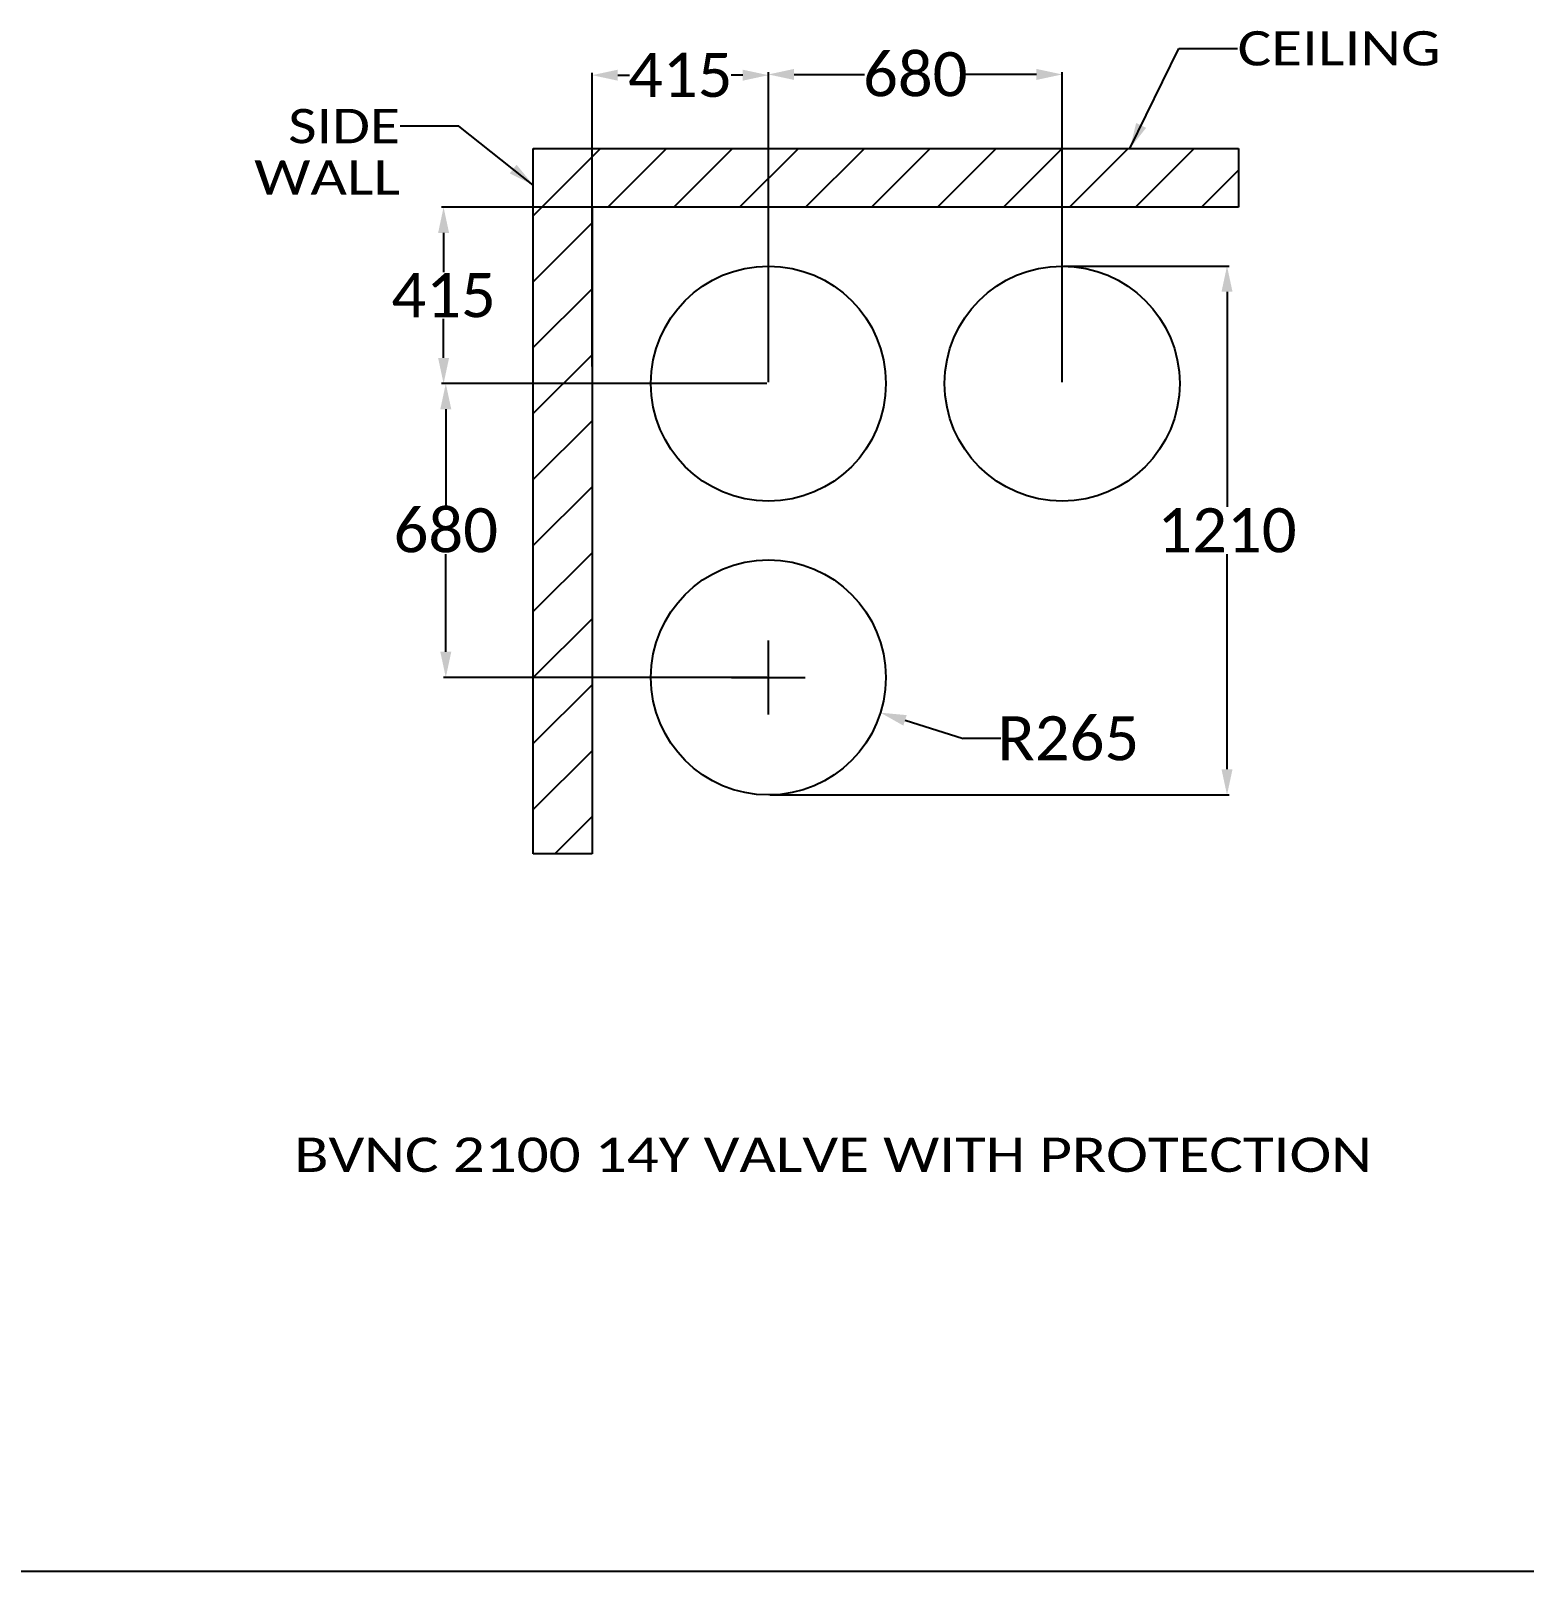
# Model space of a CAD drawing. Header units: millimetres. Extents: x 750 to 8479, y 2174 to 4333.
# Drawn here: x 1766 to 2783, y 2174 to 3223 of the extents above; entities that cross this region are included whole.
import ezdxf
from ezdxf.enums import TextEntityAlignment as Align

# ---------------------------------------------------------------- set-up
doc = ezdxf.new("R2010")
doc.units = ezdxf.units.MM
doc.header["$LTSCALE"] = 153.67
doc.header["$PDMODE"] = 3
doc.header["$PDSIZE"] = 8
doc.layers.get('0').update_dxf_attribs({"linetype": 'CONTINUOUS'})
doc.layers.get('Defpoints').update_dxf_attribs({"linetype": 'CONTINUOUS'})
doc.styles.get("Standard").update_dxf_attribs({"font": 'calibri.ttf'})
doc.dimstyles.get("Standard").update_dxf_attribs({"dimtxt": 17.5, "dimasz": 17.5, "dimexe": 1.5, "dimexo": 1, "dimtad": 1, "dimdsep": 46, "dimtxsty": 'Standard', "dimblk": '_FILLED', "dimblk1": '_FILLED', "dimblk2": '_FILLED', "dimcen": 0.09, "dimazin": 2, "dimtol": 1, "dimtp": 0.01, "dimtm": 0.01, "dimtfac": 1, "dimtofl": 0, "dimtmove": 0, "dimatfit": 3, "dimldrblk": '_FILLED', "dimfxl": 1, "dimtolj": 1, "dimarcsym": 0})

# ---------------------------------------------------------------- blocks, each defined once
blk = doc.blocks.new('_FILLED')
at = {"color": 0, "linetype": 'ByBlock'}
blk.add_solid([(0, 0), (-1, 0.214), (-1, -0.214)], dxfattribs=at)
blk = doc.blocks.new('*D12')
at = {"color": 0, "lineweight": -2}
for p, q in [((2267.4, 3102.6), (2045.8, 3102.6)), ((2047.3, 3085.1), (2047.3, 3058.5)), ((2047.3, 3000.1), (2047.3, 3026.7)), ((2267.4, 2982.6), (2045.8, 2982.6))]:
    blk.add_line(p, q, dxfattribs=at)
at = {"layer": 'Defpoints', "color": 0}
for p in [(2047.3, 3102.6), (2268.4, 3102.6), (2268.4, 2982.6)]:
    blk.add_point(p, dxfattribs=at)
at = {"color": 0, "linetype": 'ByBlock', "lineweight": -2, "xscale": 17.5, "yscale": 17.5, "zscale": 17.5}
for p, rotation in [((2047.3, 3102.6), 90), ((2047.3, 2982.6), 270)]:
    blk.add_blockref('_FILLED', p, dxfattribs=dict(at, rotation=rotation))
at = {"color": 0, "insert": (2047.3, 3042.6), "char_height": 30, "attachment_point": 5}
blk.add_mtext('\\A1;415', dxfattribs=at)
blk = doc.blocks.new('*D13')
at = {"color": 0, "lineweight": -2}
for p, q in [((2266.6, 2982.6), (2047.3, 2982.6)), ((2048.8, 2965.1), (2048.8, 2898.6)), ((2048.8, 2800.1), (2048.8, 2866.6)), ((2267.4, 2782.6), (2047.3, 2782.6))]:
    blk.add_line(p, q, dxfattribs=at)
at = {"layer": 'Defpoints', "color": 0}
for p in [(2267.6, 2982.6), (2048.8, 2782.6), (2268.4, 2782.6)]:
    blk.add_point(p, dxfattribs=at)
at = {"color": 0, "linetype": 'ByBlock', "lineweight": -2, "xscale": 17.5, "yscale": 17.5, "zscale": 17.5}
for p, rotation in [((2048.8, 2982.6), 90), ((2048.8, 2782.6), 270)]:
    blk.add_blockref('_FILLED', p, dxfattribs=dict(at, rotation=rotation))
at = {"color": 0, "insert": (2048.8, 2882.6), "char_height": 30, "attachment_point": 5}
blk.add_mtext('\\A1;680', dxfattribs=at)
blk = doc.blocks.new('*D14')
at = {"color": 0, "lineweight": -2}
for p, q in [((2268.4, 2983.6), (2268.4, 3194.5)), ((2285.9, 3193), (2333.9, 3193)), ((2450.9, 3193), (2402.9, 3193)), ((2468.4, 2983.6), (2468.4, 3194.5))]:
    blk.add_line(p, q, dxfattribs=at)
at = {"layer": 'Defpoints', "color": 0}
for p in [(2468.4, 3193), (2268.4, 2982.6), (2468.4, 2982.6)]:
    blk.add_point(p, dxfattribs=at)
at = {"color": 0, "linetype": 'ByBlock', "lineweight": -2, "xscale": 17.5, "yscale": 17.5, "zscale": 17.5, "rotation": 180}
blk.add_blockref('_FILLED', (2268.4, 3193), dxfattribs=at)
at = {"color": 0, "linetype": 'ByBlock', "lineweight": -2, "xscale": 17.5, "yscale": 17.5, "zscale": 17.5}
blk.add_blockref('_FILLED', (2468.4, 3193), dxfattribs=at)
at = {"color": 0, "insert": (2368.4, 3193), "char_height": 30, "attachment_point": 5}
blk.add_mtext('\\A1;680', dxfattribs=at)
blk = doc.blocks.new('*D15')
at = {"color": 0}
for p, q in [((2268.4, 2757.4), (2268.4, 2807.7)), ((2243.2, 2782.6), (2293.5, 2782.6))]:
    blk.add_line(p, q, dxfattribs=at)
at = {"color": 0, "lineweight": -2}
for p in [(2361.4, 2753.4), (2426.6, 2741)]:
    blk.add_line(p, (2400.9, 2741), dxfattribs=at)
at = {"layer": 'Defpoints', "color": 0}
for p in [(2268.4, 2782.6), (2344.7, 2758.6)]:
    blk.add_point(p, dxfattribs=at)
at = {"color": 0, "linetype": 'ByBlock', "lineweight": -2, "xscale": 17.5, "yscale": 17.5, "zscale": 17.5, "rotation": 162.5890161758215}
blk.add_blockref('_FILLED', (2344.7, 2758.6), dxfattribs=at)
at = {"color": 0, "insert": (2472.6, 2741), "char_height": 30, "attachment_point": 5}
blk.add_mtext('\\A1;R265', dxfattribs=at)
blk = doc.blocks.new('*D16')
at = {"color": 0, "lineweight": -2}
for p, q in [((2148.4, 2994.3), (2148.4, 3194)), ((2165.9, 3192.5), (2173.8, 3192.5)), ((2250.9, 3192.5), (2243, 3192.5)), ((2268.4, 2983.6), (2268.4, 3194))]:
    blk.add_line(p, q, dxfattribs=at)
at = {"layer": 'Defpoints', "color": 0}
for p in [(2148.4, 3192.5), (2148.4, 2993.3), (2268.4, 2982.6)]:
    blk.add_point(p, dxfattribs=at)
at = {"color": 0, "linetype": 'ByBlock', "lineweight": -2, "xscale": 17.5, "yscale": 17.5, "zscale": 17.5, "rotation": 180}
blk.add_blockref('_FILLED', (2148.4, 3192.5), dxfattribs=at)
at = {"color": 0, "linetype": 'ByBlock', "lineweight": -2, "xscale": 17.5, "yscale": 17.5, "zscale": 17.5}
blk.add_blockref('_FILLED', (2268.4, 3192.5), dxfattribs=at)
at = {"color": 0, "insert": (2208.4, 3192.5), "char_height": 30, "attachment_point": 5}
blk.add_mtext('\\A1;415', dxfattribs=at)
blk = doc.blocks.new('*D33')
at = {"color": 0, "lineweight": -2}
for p, q in [((2469.4, 3062.6), (2582.1, 3062.6)), ((2580.6, 3045.1), (2580.6, 2898.6)), ((2580.6, 2720.1), (2580.6, 2866.6)), ((2269.4, 2702.6), (2582.1, 2702.6))]:
    blk.add_line(p, q, dxfattribs=at)
at = {"layer": 'Defpoints', "color": 0}
for p in [(2468.4, 3062.6), (2580.6, 3062.6), (2268.4, 2702.6)]:
    blk.add_point(p, dxfattribs=at)
at = {"color": 0, "linetype": 'ByBlock', "lineweight": -2, "xscale": 17.5, "yscale": 17.5, "zscale": 17.5}
for p, rotation in [((2580.6, 3062.6), 90), ((2580.6, 2702.6), 270)]:
    blk.add_blockref('_FILLED', p, dxfattribs=dict(at, rotation=rotation))
at = {"color": 0, "insert": (2580.6, 2882.6), "char_height": 30, "attachment_point": 5}
blk.add_mtext('\\A1;\\A1;1210', dxfattribs=at)

msp = doc.modelspace()

# ---------------------------------------------------------------- hatches: boundary and pattern name
h = msp.add_hatch()
h.set_pattern_fill('ANSI31', color=256, scale=10)
h.set_pattern_definition([(45, (677.563, 139.376), (-22.45064, 22.45064), [])])
h.paths.add_polyline_path([(2108.38672, 3142.57437), (2588.38672, 3142.57437), (2588.38672, 3102.57437), (2148.38672, 3102.57437), (2148.38672, 2662.57437), (2108.38672, 2662.57437)])

# ---------------------------------------------------------------- linework, layer by layer
for p, q in [((2108.38672, 2662.57437), (2108.38672, 3142.57437)), ((2108.38672, 3142.57437), (2588.38672, 3142.57437)), ((2588.38672, 3142.57437), (2588.38672, 3102.57437)), ((2588.38672, 3102.57437), (2148.38672, 3102.57437)), ((2148.38672, 3102.57437), (2148.38672, 2662.57437)), ((2148.38672, 3102.57437), (2148.38672, 2982.57437)), ((2148.38672, 2662.57437), (2108.38672, 2662.57437))]:
    msp.add_line(p, q)
at = {"linetype": 'Continuous'}
msp.add_line((749.70428, 2174.27592), (3181.32362, 2174.27592), dxfattribs=at)
for centre in [(2268.38672, 2982.57437), (2468.38672, 2982.57437), (2268.38672, 2782.57437)]:
    msp.add_circle(centre, 80)

# ---------------------------------------------------------------- texts
for s, height, width, p, p2 in [('CEILING', 23.333333, 1.167433, (2587.84365, 3199.10026), (2726.11862, 3199.10026)), ('SIDE', 23.333333, 1.140412, (1941.54604, 3146.17427), (2017.62905, 3146.17427)), ('WALL', 23.333333, 1.169125, (1918.39429, 3111.17427), (2017.62905, 3111.17427)), ('BVNC 2100 14Y VALVE WITH PROTECTION', 23.3333333, 1.167129, (1945.62912, 2446.02587), (2679.26529, 2446.02587))]:
    msp.add_text(s, height=height, dxfattribs=dict(at, width=width)).set_placement(p, p2, align=Align.FIT)

# ---------------------------------------------------------------- dimensions: what is measured, and where the dimension line sits
for base, p2, text, picture, middle in [((2148.38672, 3192.50474), (2148.38672, 2993.2762), '415', '*D16', (2208.38672, 3192.50474)), ((2468.38672, 3193.04693), (2468.38672, 2982.57437), '680', '*D14', (2368.38672, 3193.04693))]:
    dim = msp.add_linear_dim(base=base, p1=(2268.38672, 2982.57437), p2=p2, text=text, dimstyle='Standard', override={"dimtxt": 30, "dimtad": 0, "dimtih": 1, "dimtoh": 1, "dimdec": 4, "dimzin": 0, "dimtxsty": 'Standard', "dimcen": 25.146, "dimadec": 0, "dimazin": 0, "dimtdec": 4, "dimtzin": 0})
    dim.commit()
    dim.dimension.update_dxf_attribs({"geometry": picture, "text_midpoint": middle})
for base, p1, p2, text, picture, middle in [((2047.27673, 3102.57437), (2268.38672, 2982.57437), (2268.38672, 3102.57437), '415', '*D12', (2047.27673, 3042.57437)), ((2580.63535, 3062.57437), (2268.38672, 2702.57437), (2468.38672, 3062.57437), '\\A1;1210', '*D33', (2580.63535, 2882.57437)), ((2048.7567, 2782.57437), (2267.58672, 2982.57437), (2268.38672, 2782.57437), '680', '*D13', (2048.7567, 2882.57437))]:
    dim = msp.add_linear_dim(base=base, p1=p1, p2=p2, angle=90, text=text, dimstyle='Standard', override={"dimtxt": 30, "dimtad": 0, "dimtih": 1, "dimtoh": 1, "dimdec": 4, "dimzin": 0, "dimtxsty": 'Standard', "dimcen": 25.146, "dimadec": 0, "dimazin": 0, "dimtdec": 4, "dimtzin": 0})
    dim.commit()
    dim.dimension.update_dxf_attribs({"geometry": picture, "text_midpoint": middle, "dimtype": 160})
dim = msp.add_radius_dim(center=(2268.38672, 2782.57437), mpoint=(2344.72136, 2758.63647), text='R265', dimstyle='Standard', override={"dimtxt": 30, "dimtad": 0, "dimtih": 1, "dimtoh": 1, "dimdec": 4, "dimzin": 0, "dimtxsty": 'Standard', "dimcen": 25.146, "dimadec": 0, "dimazin": 0, "dimtdec": 4, "dimtzin": 0})
dim.commit()
dim.dimension.update_dxf_attribs({"geometry": '*D15', "text_midpoint": (2472.58092, 2741.02419), "dimtype": 164})

# ---------------------------------------------------------------- leaders
for points in [[(2514.44468, 3142.57437), (2547.84365, 3210.76693), (2587.84365, 3210.76693)], [(2108.38672, 3117.72682), (2057.62905, 3157.84094), (2017.62905, 3157.84094)]]:
    msp.add_leader(points, dimstyle='Standard', override={"dimtad": 0}, dxfattribs=at)

doc.saveas('drawing.dxf')
